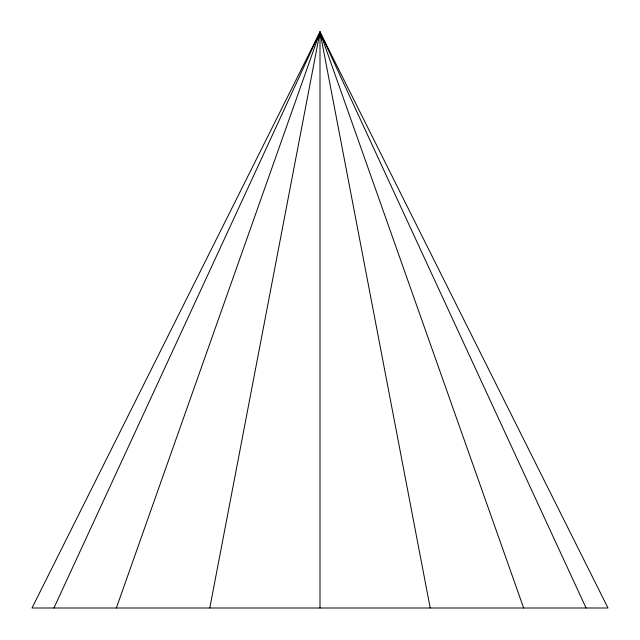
<?xml version="1.0" encoding="UTF-8"?>
<svg xmlns="http://www.w3.org/2000/svg" width="640" height="640" viewBox="0 0 640 640"><rect width="100%" height="100%" fill="white"/><g stroke="black" fill="none" stroke-linecap="round" stroke-linejoin="round"><path stroke-width="0.96" d="M209.784 608L320 32L608 608L32 608L320 32L586.08 608M116.352 608L320 32L523.648 608M53.92 608L320 32L430.216 608M320 32L320 608"/></g></svg>
